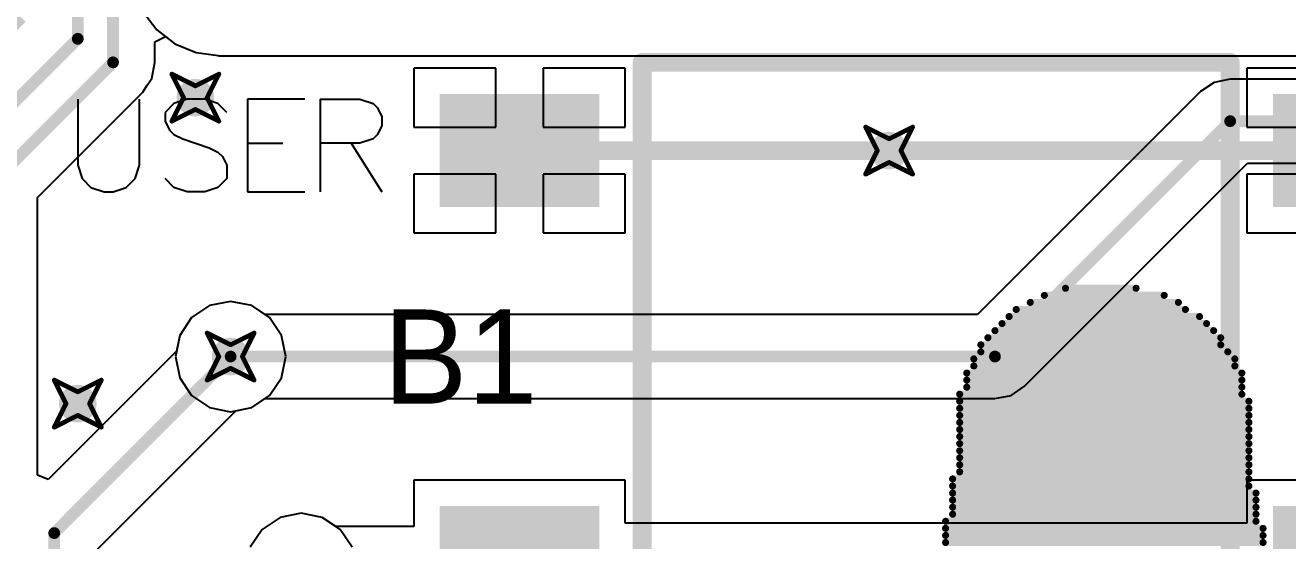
# Model space of a CAD drawing. Header units: millimetres. Extents: x 2.26 to 6.57, y 1.2 to 4.64.
# Drawn here: x 3.146 to 3.683, y 3.225 to 3.444 of the extents above; entities that cross this region are included whole.
import ezdxf

# ---------------------------------------------------------------- set-up
doc = ezdxf.new("R2010")
doc.units = ezdxf.units.MM
doc.header["$MEASUREMENT"] = 0
for name, color, linetype in [('BottomLayer', 5, 'Continuous'), ('BottomOverlay', 54, 'Continuous'), ('DrillDrawing', 1, 'Continuous'), ('MultiLayer', 9, 'Continuous'), ('TopLayer', 1, 'Continuous'), ('TopOverlay', 2, 'Continuous'), ('TopPaste', 8, 'Continuous'), ('TopSolder', 216, 'Continuous'), ('ViaHoleLayer', 16, 'Continuous')]:
    doc.layers.add(name, color=color, linetype=linetype)

# ---------------------------------------------------------------- blocks, each defined once
blk = doc.blocks.new('NUCLEO_______2___B_6')
at = {"layer": 'BottomOverlay', "const_width": 0.003}
for points in [[(0.151, -0.121), (0.016, -0.121)], [(0.151, -0.124), (0.016, -0.124)], [(0.151, -0.127), (0.016, -0.127)], [(0.151, -0.13), (0.019, -0.13)], [(0.148, -0.133), (0.019, -0.133)], [(0.148, -0.136), (0.019, -0.136)], [(0.148, -0.139), (0.019, -0.139)], [(0.148, -0.142), (0.019, -0.142)], [(0.148, -0.145), (0.022, -0.145)], [(0.148, -0.148), (0.022, -0.148)], [(0.145, -0.151), (0.022, -0.151)], [(0.145, -0.154), (0.022, -0.154)], [(0.145, -0.157), (0.022, -0.157)], [(0.145, -0.16), (0.022, -0.16)], [(0.145, -0.163), (0.022, -0.163)], [(0.145, -0.166), (0.022, -0.166)], [(0.145, -0.169), (0.022, -0.169)], [(0.145, -0.172), (0.022, -0.172)], [(0.145, -0.175), (0.022, -0.175)], [(0.145, -0.178), (0.022, -0.178)], [(0.145, -0.181), (0.022, -0.181)], [(0.145, -0.184), (0.025, -0.184)], [(0.142, -0.187), (0.025, -0.187)], [(0.142, -0.19), (0.025, -0.19)], [(0.142, -0.193), (0.025, -0.193)], [(0.139, -0.196), (0.028, -0.196)], [(0.139, -0.199), (0.028, -0.199)], [(0.136, -0.202), (0.031, -0.202)], [(0.136, -0.205), (0.034, -0.205)], [(0.133, -0.208), (0.034, -0.208)], [(0.13, -0.211), (0.037, -0.211)], [(0.127, -0.214), (0.04, -0.214)], [(0.124, -0.217), (0.043, -0.217)], [(0.121, -0.22), (0.049, -0.22)], [(0.115, -0.223), (0.052, -0.223)], [(0.109, -0.226), (0.058, -0.226)], [(0.1, -0.229), (0.07, -0.229)]]:
    blk.add_lwpolyline(points, dxfattribs=at)
at = {"layer": 'BottomOverlay', "const_width": 0.0015}
for points in [[(0.01525, -0.121, 1), (0.01675, -0.121, 1)], [(0.01525, -0.124, 1), (0.01675, -0.124, 1)], [(0.15025, -0.121, 1), (0.15175, -0.121, 1)], [(0.15025, -0.124, 1), (0.15175, -0.124, 1)], [(0.01525, -0.127, 1), (0.01675, -0.127, 1)], [(0.01825, -0.13, 1), (0.01975, -0.13, 1)], [(0.15025, -0.127, 1), (0.15175, -0.127, 1)], [(0.15025, -0.13, 1), (0.15175, -0.13, 1)], [(0.01825, -0.133, 1), (0.01975, -0.133, 1)], [(0.14725, -0.133, 1), (0.14875, -0.133, 1)], [(0.01825, -0.136, 1), (0.01975, -0.136, 1)], [(0.01825, -0.139, 1), (0.01975, -0.139, 1)], [(0.14725, -0.136, 1), (0.14875, -0.136, 1)], [(0.14725, -0.139, 1), (0.14875, -0.139, 1)], [(0.01825, -0.142, 1), (0.01975, -0.142, 1)], [(0.02125, -0.145, 1), (0.02275, -0.145, 1)], [(0.14725, -0.142, 1), (0.14875, -0.142, 1)], [(0.14725, -0.145, 1), (0.14875, -0.145, 1)], [(0.02125, -0.148, 1), (0.02275, -0.148, 1)], [(0.02125, -0.151, 1), (0.02275, -0.151, 1)], [(0.14425, -0.151, 1), (0.14575, -0.151, 1)], [(0.14725, -0.148, 1), (0.14875, -0.148, 1)], [(0.02125, -0.154, 1), (0.02275, -0.154, 1)], [(0.02125, -0.157, 1), (0.02275, -0.157, 1)], [(0.14425, -0.154, 1), (0.14575, -0.154, 1)], [(0.14425, -0.157, 1), (0.14575, -0.157, 1)], [(0.02125, -0.16, 1), (0.02275, -0.16, 1)], [(0.14425, -0.16, 1), (0.14575, -0.16, 1)], [(0.02125, -0.163, 1), (0.02275, -0.163, 1)], [(0.02125, -0.166, 1), (0.02275, -0.166, 1)], [(0.14425, -0.163, 1), (0.14575, -0.163, 1)], [(0.14425, -0.166, 1), (0.14575, -0.166, 1)], [(0.02125, -0.169, 1), (0.02275, -0.169, 1)], [(0.02125, -0.172, 1), (0.02275, -0.172, 1)], [(0.14425, -0.169, 1), (0.14575, -0.169, 1)], [(0.14425, -0.172, 1), (0.14575, -0.172, 1)], [(0.02125, -0.175, 1), (0.02275, -0.175, 1)], [(0.02125, -0.178, 1), (0.02275, -0.178, 1)], [(0.14425, -0.175, 1), (0.14575, -0.175, 1)], [(0.14425, -0.178, 1), (0.14575, -0.178, 1)], [(0.02125, -0.181, 1), (0.02275, -0.181, 1)], [(0.02425, -0.184, 1), (0.02575, -0.184, 1)], [(0.14425, -0.181, 1), (0.14575, -0.181, 1)], [(0.14425, -0.184, 1), (0.14575, -0.184, 1)], [(0.02425, -0.187, 1), (0.02575, -0.187, 1)], [(0.14125, -0.187, 1), (0.14275, -0.187, 1)], [(0.02425, -0.19, 1), (0.02575, -0.19, 1)], [(0.02425, -0.193, 1), (0.02575, -0.193, 1)], [(0.14125, -0.19, 1), (0.14275, -0.19, 1)], [(0.14125, -0.193, 1), (0.14275, -0.193, 1)], [(0.02725, -0.196, 1), (0.02875, -0.196, 1)], [(0.02725, -0.199, 1), (0.02875, -0.199, 1)], [(0.13825, -0.196, 1), (0.13975, -0.196, 1)], [(0.13825, -0.199, 1), (0.13975, -0.199, 1)], [(0.03025, -0.202, 1), (0.03175, -0.202, 1)], [(0.03325, -0.205, 1), (0.03475, -0.205, 1)], [(0.13525, -0.202, 1), (0.13675, -0.202, 1)], [(0.13525, -0.205, 1), (0.13675, -0.205, 1)], [(0.03325, -0.208, 1), (0.03475, -0.208, 1)], [(0.13225, -0.208, 1), (0.13375, -0.208, 1)], [(0.03625, -0.211, 1), (0.03775, -0.211, 1)], [(0.03925, -0.214, 1), (0.04075, -0.214, 1)], [(0.12625, -0.214, 1), (0.12775, -0.214, 1)], [(0.12925, -0.211, 1), (0.13075, -0.211, 1)], [(0.04225, -0.217, 1), (0.04375, -0.217, 1)], [(0.04825, -0.22, 1), (0.04975, -0.22, 1)], [(0.12025, -0.22, 1), (0.12175, -0.22, 1)], [(0.12325, -0.217, 1), (0.12475, -0.217, 1)], [(0.05125, -0.223, 1), (0.05275, -0.223, 1)], [(0.05725, -0.226, 1), (0.05875, -0.226, 1)], [(0.10825, -0.226, 1), (0.10975, -0.226, 1)], [(0.11425, -0.223, 1), (0.11575, -0.223, 1)], [(0.06925, -0.229, 1), (0.07075, -0.229, 1)], [(0.09925, -0.229, 1), (0.10075, -0.229, 1)]]:
    blk.add_lwpolyline(points, format="xyb", close=True, dxfattribs=at)
blk = doc.blocks.new('PB10_117')
at = {"layer": 'TopLayer'}
for points in [[(-0.14717, 0.0675), (-0.14717, 0.1075), (-0.20717, 0.0675), (-0.20717, 0.1075)], [(0.20717, 0.0675), (0.20717, 0.1075), (0.14717, 0.0675), (0.14717, 0.1075)], [(-0.14717, -0.1075), (-0.14717, -0.0675), (-0.20717, -0.1075), (-0.20717, -0.0675)], [(0.20717, -0.1075), (0.20717, -0.0675), (0.14717, -0.1075), (0.14717, -0.0675)]]:
    blk.add_solid(points, dxfattribs=at)
at = {"layer": 'TopOverlay', "const_width": 0.008}
for points in [[(0.125, 0.125), (-0.125, 0.125)], [(-0.125, 0.125), (-0.125, -0.125)], [(0.125, 0.125), (0.125, -0.125)], [(0.125, -0.125), (-0.125, -0.125)]]:
    blk.add_lwpolyline(points, dxfattribs=at)
at = {"layer": 'TopOverlay', "const_width": 0.004}
for points in [[(-0.127, 0.125, 1), (-0.123, 0.125, 1)], [(-0.127, 0.125, 1), (-0.123, 0.125, 1)], [(0.123, 0.125, 1), (0.127, 0.125, 1)], [(0.123, 0.125, 1), (0.127, 0.125, 1)], [(-0.127, -0.125, 1), (-0.123, -0.125, 1)], [(-0.127, -0.125, 1), (-0.123, -0.125, 1)], [(0.123, -0.125, 1), (0.127, -0.125, 1)], [(0.123, -0.125, 1), (0.127, -0.125, 1)]]:
    blk.add_lwpolyline(points, format="xyb", close=True, dxfattribs=at)
at = {"layer": 'TopPaste'}
for points in [[(-0.14717, 0.0675), (-0.14717, 0.1075), (-0.20717, 0.0675), (-0.20717, 0.1075)], [(0.20717, 0.0675), (0.20717, 0.1075), (0.14717, 0.0675), (0.14717, 0.1075)], [(-0.14717, -0.1075), (-0.14717, -0.0675), (-0.20717, -0.1075), (-0.20717, -0.0675)], [(0.20717, -0.1075), (0.20717, -0.0675), (0.14717, -0.1075), (0.14717, -0.0675)]]:
    blk.add_solid(points, dxfattribs=at)
at = {"layer": 'TopSolder'}
for points in [[(-0.14317, 0.0635), (-0.14317, 0.1115), (-0.21117, 0.0635), (-0.21117, 0.1115)], [(0.21117, 0.0635), (0.21117, 0.1115), (0.14317, 0.0635), (0.14317, 0.1115)], [(-0.14317, -0.1115), (-0.14317, -0.0635), (-0.21117, -0.1115), (-0.21117, -0.0635)], [(0.21117, -0.1115), (0.21117, -0.0635), (0.14317, -0.1115), (0.14317, -0.0635)]]:
    blk.add_solid(points, dxfattribs=at)

msp = doc.modelspace()

# ---------------------------------------------------------------- linework, layer by layer
at = {"layer": 'BottomLayer'}
for p, q in [((3.19587, 3.44975), (3.20183, 3.44198)), ((3.20183, 3.44198), (3.20959, 3.43602)), ((3.20959, 3.43602), (3.21864, 3.43228)), ((3.21864, 3.43228), (3.22802, 3.43104)), ((3.22802, 3.43104), (3.22835, 3.43098)), ((3.22835, 3.43098), (3.91815, 3.43098)), ((3.65144, 3.41963), (3.64565, 3.41577)), ((3.65827, 3.42099), (3.65144, 3.41963)), ((3.90696, 3.42099), (3.65827, 3.42099)), ((3.65827, 3.42099), (3.65827, 3.42099)), ((3.64565, 3.41577), (3.55088, 3.32099)), ((3.64565, 3.41577), (3.64565, 3.41577)), ((3.57088, 3.29053), (3.66566, 3.38531)), ((3.66566, 3.38531), (3.90696, 3.38531)), ((3.22429, 3.32482), (3.21669, 3.31973)), ((3.23327, 3.3266), (3.22429, 3.32482)), ((3.24224, 3.32482), (3.23327, 3.3266)), ((3.24796, 3.32099), (3.24224, 3.32482)), ((3.21669, 3.31973), (3.2116, 3.31212)), ((3.55088, 3.32099), (3.24796, 3.32099)), ((3.2116, 3.31212), (3.20982, 3.30315)), ((3.20982, 3.30315), (3.2116, 3.29418)), ((3.2116, 3.29418), (3.21669, 3.28657)), ((3.21669, 3.28657), (3.22429, 3.28148)), ((3.55827, 3.28531), (3.5651, 3.28667)), ((3.5651, 3.28667), (3.57088, 3.29053)), ((3.22429, 3.28148), (3.23327, 3.2797)), ((3.23327, 3.2797), (3.24224, 3.28148)), ((3.24224, 3.28148), (3.24796, 3.28531)), ((3.24796, 3.28531), (3.55827, 3.28531)), ((3.25429, 3.23482), (3.24669, 3.22973)), ((3.26327, 3.2366), (3.25429, 3.23482)), ((3.27224, 3.23482), (3.26327, 3.2366)), ((3.27985, 3.22973), (3.27224, 3.23482)), ((3.24669, 3.22973), (3.2416, 3.22212)), ((3.28493, 3.22212), (3.27985, 3.22973))]:
    msp.add_line(p, q, dxfattribs=at)
for points, const_width in [([(3.21427, 3.41315, 1), (3.22227, 3.41315, 1)], 0.008), ([(3.65702, 3.40315, 1), (3.65952, 3.40315, 1)], 0.0025), ([(3.65702, 3.40315, 1), (3.65952, 3.40315, 1)], 0.0025), ([(3.50927, 3.39065, 1), (3.51727, 3.39065, 1)], 0.008), ([(3.22927, 3.30315, 1), (3.23727, 3.30315, 1)], 0.008), ([(3.23202, 3.30315, 1), (3.23452, 3.30315, 1)], 0.0025), ([(3.55702, 3.30315, 1), (3.55952, 3.30315, 1)], 0.0025), ([(3.55702, 3.30315, 1), (3.55952, 3.30315, 1)], 0.0025), ([(3.16427, 3.28315, 1), (3.17227, 3.28315, 1)], 0.008)]:
    msp.add_lwpolyline(points, format="xyb", close=True, dxfattribs=dict(at, const_width=const_width))
at = {"layer": 'BottomLayer', "const_width": 0.005}
for points in [[(3.55827, 3.30315), (3.65827, 3.40315)], [(3.65827, 3.40315), (3.92165, 3.40315)], [(3.23327, 3.30315), (3.55827, 3.30315)]]:
    msp.add_lwpolyline(points, dxfattribs=at)
at = {"layer": 'DrillDrawing', "const_width": 0.002}
for points in [[(3.20827, 3.42315), (3.21827, 3.41815)], [(3.20827, 3.42315), (3.21327, 3.41315)], [(3.21827, 3.41815), (3.22827, 3.42315)], [(3.22327, 3.41315), (3.22827, 3.42315)], [(3.20827, 3.40315), (3.21327, 3.41315)], [(3.20827, 3.40315), (3.21827, 3.40815)], [(3.21827, 3.40815), (3.22827, 3.40315)], [(3.22327, 3.41315), (3.22827, 3.40315)], [(3.50327, 3.40065), (3.51327, 3.39565)], [(3.50327, 3.40065), (3.50827, 3.39065)], [(3.51327, 3.39565), (3.52327, 3.40065)], [(3.51827, 3.39065), (3.52327, 3.40065)], [(3.50327, 3.38065), (3.50827, 3.39065)], [(3.51827, 3.39065), (3.52327, 3.38065)], [(3.50327, 3.38065), (3.51327, 3.38565)], [(3.51327, 3.38565), (3.52327, 3.38065)], [(3.22327, 3.31315), (3.23327, 3.30815)], [(3.22327, 3.31315), (3.22827, 3.30315)], [(3.23327, 3.30815), (3.24327, 3.31315)], [(3.23827, 3.30315), (3.24327, 3.31315)], [(3.22327, 3.29315), (3.22827, 3.30315)], [(3.23827, 3.30315), (3.24327, 3.29315)], [(3.22327, 3.29315), (3.23327, 3.29815)], [(3.23327, 3.29815), (3.24327, 3.29315)], [(3.15827, 3.29315), (3.16827, 3.28815)], [(3.15827, 3.29315), (3.16327, 3.28315)], [(3.16827, 3.28815), (3.17827, 3.29315)], [(3.17327, 3.28315), (3.17827, 3.29315)], [(3.15827, 3.27315), (3.16327, 3.28315)], [(3.17327, 3.28315), (3.17827, 3.27315)], [(3.15827, 3.27315), (3.16827, 3.27815)], [(3.16827, 3.27815), (3.17827, 3.27315)]]:
    msp.add_lwpolyline(points, dxfattribs=at)
at = {"layer": 'DrillDrawing', "const_width": 0.001}
for points in [[(3.20777, 3.42315, 1), (3.20877, 3.42315, 1)], [(3.20777, 3.42315, 1), (3.20877, 3.42315, 1)], [(3.22777, 3.42315, 1), (3.22877, 3.42315, 1)], [(3.22777, 3.42315, 1), (3.22877, 3.42315, 1)], [(3.21777, 3.41815, 1), (3.21877, 3.41815, 1)], [(3.21777, 3.41815, 1), (3.21877, 3.41815, 1)], [(3.21277, 3.41315, 1), (3.21377, 3.41315, 1)], [(3.21277, 3.41315, 1), (3.21377, 3.41315, 1)], [(3.21777, 3.40815, 1), (3.21877, 3.40815, 1)], [(3.21777, 3.40815, 1), (3.21877, 3.40815, 1)], [(3.22277, 3.41315, 1), (3.22377, 3.41315, 1)], [(3.22277, 3.41315, 1), (3.22377, 3.41315, 1)], [(3.20777, 3.40315, 1), (3.20877, 3.40315, 1)], [(3.20777, 3.40315, 1), (3.20877, 3.40315, 1)], [(3.22777, 3.40315, 1), (3.22877, 3.40315, 1)], [(3.22777, 3.40315, 1), (3.22877, 3.40315, 1)], [(3.50277, 3.40065, 1), (3.50377, 3.40065, 1)], [(3.50277, 3.40065, 1), (3.50377, 3.40065, 1)], [(3.52277, 3.40065, 1), (3.52377, 3.40065, 1)], [(3.52277, 3.40065, 1), (3.52377, 3.40065, 1)], [(3.51277, 3.39565, 1), (3.51377, 3.39565, 1)], [(3.51277, 3.39565, 1), (3.51377, 3.39565, 1)], [(3.50777, 3.39065, 1), (3.50877, 3.39065, 1)], [(3.50777, 3.39065, 1), (3.50877, 3.39065, 1)], [(3.51777, 3.39065, 1), (3.51877, 3.39065, 1)], [(3.51777, 3.39065, 1), (3.51877, 3.39065, 1)], [(3.51277, 3.38565, 1), (3.51377, 3.38565, 1)], [(3.51277, 3.38565, 1), (3.51377, 3.38565, 1)], [(3.50277, 3.38065, 1), (3.50377, 3.38065, 1)], [(3.50277, 3.38065, 1), (3.50377, 3.38065, 1)], [(3.52277, 3.38065, 1), (3.52377, 3.38065, 1)], [(3.52277, 3.38065, 1), (3.52377, 3.38065, 1)], [(3.22277, 3.31315, 1), (3.22377, 3.31315, 1)], [(3.22277, 3.31315, 1), (3.22377, 3.31315, 1)], [(3.24277, 3.31315, 1), (3.24377, 3.31315, 1)], [(3.24277, 3.31315, 1), (3.24377, 3.31315, 1)], [(3.23277, 3.30815, 1), (3.23377, 3.30815, 1)], [(3.23277, 3.30815, 1), (3.23377, 3.30815, 1)], [(3.22777, 3.30315, 1), (3.22877, 3.30315, 1)], [(3.22777, 3.30315, 1), (3.22877, 3.30315, 1)], [(3.23777, 3.30315, 1), (3.23877, 3.30315, 1)], [(3.23777, 3.30315, 1), (3.23877, 3.30315, 1)], [(3.23277, 3.29815, 1), (3.23377, 3.29815, 1)], [(3.23277, 3.29815, 1), (3.23377, 3.29815, 1)], [(3.15777, 3.29315, 1), (3.15877, 3.29315, 1)], [(3.15777, 3.29315, 1), (3.15877, 3.29315, 1)], [(3.17777, 3.29315, 1), (3.17877, 3.29315, 1)], [(3.17777, 3.29315, 1), (3.17877, 3.29315, 1)], [(3.22277, 3.29315, 1), (3.22377, 3.29315, 1)], [(3.22277, 3.29315, 1), (3.22377, 3.29315, 1)], [(3.24277, 3.29315, 1), (3.24377, 3.29315, 1)], [(3.24277, 3.29315, 1), (3.24377, 3.29315, 1)], [(3.16777, 3.28815, 1), (3.16877, 3.28815, 1)], [(3.16777, 3.28815, 1), (3.16877, 3.28815, 1)], [(3.16277, 3.28315, 1), (3.16377, 3.28315, 1)], [(3.16277, 3.28315, 1), (3.16377, 3.28315, 1)], [(3.17277, 3.28315, 1), (3.17377, 3.28315, 1)], [(3.17277, 3.28315, 1), (3.17377, 3.28315, 1)], [(3.16777, 3.27815, 1), (3.16877, 3.27815, 1)], [(3.16777, 3.27815, 1), (3.16877, 3.27815, 1)], [(3.15777, 3.27315, 1), (3.15877, 3.27315, 1)], [(3.15777, 3.27315, 1), (3.15877, 3.27315, 1)], [(3.17777, 3.27315, 1), (3.17877, 3.27315, 1)], [(3.17777, 3.27315, 1), (3.17877, 3.27315, 1)]]:
    msp.add_lwpolyline(points, format="xyb", close=True, dxfattribs=at)
at = {"layer": 'MultiLayer', "const_width": 0.008}
for points in [[(3.21427, 3.41315, 1), (3.22227, 3.41315, 1)], [(3.50927, 3.39065, 1), (3.51727, 3.39065, 1)], [(3.22927, 3.30315, 1), (3.23727, 3.30315, 1)], [(3.16427, 3.28315, 1), (3.17227, 3.28315, 1)]]:
    msp.add_lwpolyline(points, format="xyb", close=True, dxfattribs=at)
at = {"layer": 'TopLayer'}
for p, q in [((3.20111, 3.43688), (3.20559, 3.43909)), ((3.20111, 3.42815), (3.20111, 3.43688)), ((3.20559, 3.43909), (3.20959, 3.43602)), ((3.20959, 3.43602), (3.21864, 3.43228)), ((3.21864, 3.43228), (3.22802, 3.43104)), ((3.22802, 3.43104), (3.22835, 3.43098)), ((3.22835, 3.43098), (3.80077, 3.43098)), ((3.19975, 3.42132), (3.20111, 3.42815)), ((3.20111, 3.42815), (3.20111, 3.42815)), ((3.3461, 3.42565), (3.3111, 3.42565)), ((3.3111, 3.42565), (3.3111, 3.40065)), ((3.3461, 3.40065), (3.3461, 3.42565)), ((3.4011, 3.42565), (3.3661, 3.42565)), ((3.3661, 3.42565), (3.3661, 3.40065)), ((3.4011, 3.40065), (3.4011, 3.42565)), ((3.70043, 3.42565), (3.66543, 3.42565)), ((3.66543, 3.42565), (3.66543, 3.40065)), ((3.19782, 3.41843), (3.19975, 3.42132)), ((3.15111, 3.37076), (3.19588, 3.41553)), ((3.19588, 3.41553), (3.19782, 3.41843)), ((3.19588, 3.41553), (3.19588, 3.41553)), ((3.3111, 3.40065), (3.3461, 3.40065)), ((3.3661, 3.40065), (3.4011, 3.40065)), ((3.66543, 3.40065), (3.70043, 3.40065)), ((3.3461, 3.38065), (3.3111, 3.38065)), ((3.3111, 3.38065), (3.3111, 3.35565)), ((3.3461, 3.35565), (3.3461, 3.38065)), ((3.4011, 3.38065), (3.3661, 3.38065)), ((3.3661, 3.38065), (3.3661, 3.35565)), ((3.4011, 3.35565), (3.4011, 3.38065)), ((3.70043, 3.38065), (3.66543, 3.38065)), ((3.66543, 3.38065), (3.66543, 3.35565)), ((3.15111, 3.25276), (3.15111, 3.37076)), ((3.3111, 3.35565), (3.3461, 3.35565)), ((3.3661, 3.35565), (3.4011, 3.35565)), ((3.66543, 3.35565), (3.70043, 3.35565)), ((3.22429, 3.32482), (3.21669, 3.31973)), ((3.23327, 3.3266), (3.22429, 3.32482)), ((3.24224, 3.32482), (3.23327, 3.3266)), ((3.24985, 3.31973), (3.24224, 3.32482)), ((3.21669, 3.31973), (3.2116, 3.31212)), ((3.25493, 3.31212), (3.24985, 3.31973)), ((3.2116, 3.31212), (3.21026, 3.30538)), ((3.25672, 3.30315), (3.25493, 3.31212)), ((3.21026, 3.30538), (3.15573, 3.25085)), ((3.25493, 3.29418), (3.25672, 3.30315)), ((3.24985, 3.28657), (3.25493, 3.29418)), ((3.24224, 3.28148), (3.24985, 3.28657)), ((3.17611, 3.22076), (3.23549, 3.28014)), ((3.23549, 3.28014), (3.24224, 3.28148)), ((3.15573, 3.25085), (3.15111, 3.25276)), ((3.4011, 3.25065), (3.3111, 3.25065)), ((3.3111, 3.25065), (3.3111, 3.23099)), ((3.4011, 3.23241), (3.4011, 3.25065)), ((3.75543, 3.25065), (3.66543, 3.25065)), ((3.66543, 3.25065), (3.66543, 3.23241)), ((3.25429, 3.23482), (3.24669, 3.22973)), ((3.26327, 3.2366), (3.25429, 3.23482)), ((3.27224, 3.23482), (3.26327, 3.2366)), ((3.27796, 3.23099), (3.27224, 3.23482)), ((3.66543, 3.23241), (3.4011, 3.23241)), ((3.24669, 3.22973), (3.2416, 3.22212)), ((3.3111, 3.23099), (3.27796, 3.23099))]:
    msp.add_line(p, q, dxfattribs=at)
for points, const_width in [([(3.16827, 3.43815), (3.16827, 3.52815)], 0.005), ([(3.18327, 3.42815), (3.18327, 3.50815)], 0.005), ([(3.08327, 3.38815), (3.14327, 3.44815)], 0.008), ([(3.10827, 3.37815), (3.16827, 3.43815)], 0.005), ([(3.13327, 3.37815), (3.18327, 3.42815)], 0.005), ([(3.3561, 3.39065), (3.51327, 3.39065)], 0.008), ([(3.51327, 3.39065), (3.71043, 3.39065)], 0.008), ([(3.15827, 3.22815), (3.23327, 3.30315)], 0.005), ([(3.15827, 2.70315), (3.15827, 3.22815)], 0.005)]:
    msp.add_lwpolyline(points, dxfattribs=dict(at, const_width=const_width))
for points, const_width in [([(3.16702, 3.43815, 1), (3.16952, 3.43815, 1)], 0.0025), ([(3.16702, 3.43815, 1), (3.16952, 3.43815, 1)], 0.0025), ([(3.18202, 3.42815, 1), (3.18452, 3.42815, 1)], 0.0025), ([(3.18202, 3.42815, 1), (3.18452, 3.42815, 1)], 0.0025), ([(3.21427, 3.41315, 1), (3.22227, 3.41315, 1)], 0.008), ([(3.50927, 3.39065, 1), (3.51727, 3.39065, 1)], 0.008), ([(3.3541, 3.39065, 1), (3.3581, 3.39065, 1)], 0.004), ([(3.51127, 3.39065, 1), (3.51527, 3.39065, 1)], 0.004), ([(3.51127, 3.39065, 1), (3.51527, 3.39065, 1)], 0.004), ([(3.22927, 3.30315, 1), (3.23727, 3.30315, 1)], 0.008), ([(3.23202, 3.30315, 1), (3.23452, 3.30315, 1)], 0.0025), ([(3.16427, 3.28315, 1), (3.17227, 3.28315, 1)], 0.008), ([(3.15702, 3.22815, 1), (3.15952, 3.22815, 1)], 0.0025), ([(3.15702, 3.22815, 1), (3.15952, 3.22815, 1)], 0.0025)]:
    msp.add_lwpolyline(points, format="xyb", close=True, dxfattribs=dict(at, const_width=const_width))
at = {"layer": 'TopOverlay'}
for p, q in [((3.16827, 3.41251), (3.16827, 3.3844)), ((3.19451, 3.3844), (3.19451, 3.41251)), ((3.20913, 3.41064), (3.20538, 3.40689)), ((3.21475, 3.41251), (3.20913, 3.41064)), ((3.22225, 3.41251), (3.21475, 3.41251)), ((3.22787, 3.41064), (3.22225, 3.41251)), ((3.23162, 3.40689), (3.22787, 3.41064)), ((3.2648, 3.41251), (3.24043, 3.41251)), ((3.24043, 3.41251), (3.24043, 3.37315)), ((3.27136, 3.41251), (3.27136, 3.37315)), ((3.27136, 3.41251), (3.28823, 3.41251)), ((3.28823, 3.41251), (3.29385, 3.41064)), ((3.29385, 3.41064), (3.29572, 3.40876)), ((3.20538, 3.40689), (3.20538, 3.40314)), ((3.29572, 3.40876), (3.2976, 3.40501)), ((3.2976, 3.40501), (3.2976, 3.40127)), ((3.20538, 3.40314), (3.20725, 3.39939)), ((3.20725, 3.39939), (3.20913, 3.39752)), ((3.2976, 3.40127), (3.29572, 3.39752)), ((3.20913, 3.39752), (3.21288, 3.39564)), ((3.21288, 3.39564), (3.22412, 3.39189)), ((3.24043, 3.39377), (3.25543, 3.39377)), ((3.28823, 3.39377), (3.27136, 3.39377)), ((3.28448, 3.39377), (3.2976, 3.37315)), ((3.29385, 3.39564), (3.28823, 3.39377)), ((3.29572, 3.39752), (3.29385, 3.39564)), ((3.22412, 3.39189), (3.22787, 3.39002)), ((3.22787, 3.39002), (3.22975, 3.38814)), ((3.22975, 3.38814), (3.23162, 3.3844)), ((3.16827, 3.3844), (3.17014, 3.37877)), ((3.19263, 3.37877), (3.19451, 3.3844)), ((3.23162, 3.3844), (3.23162, 3.37877)), ((3.17014, 3.37877), (3.17389, 3.37502)), ((3.18889, 3.37502), (3.19263, 3.37877)), ((3.20913, 3.37502), (3.20538, 3.37877)), ((3.23162, 3.37877), (3.22787, 3.37502)), ((3.17389, 3.37502), (3.17951, 3.37315)), ((3.17951, 3.37315), (3.18326, 3.37315)), ((3.18326, 3.37315), (3.18889, 3.37502)), ((3.21475, 3.37315), (3.20913, 3.37502)), ((3.22225, 3.37315), (3.21475, 3.37315)), ((3.22787, 3.37502), (3.22225, 3.37315)), ((3.24043, 3.37315), (3.2648, 3.37315))]:
    msp.add_line(p, q, dxfattribs=at)
at = {"layer": 'ViaHoleLayer', "const_width": 0.004}
for points in [[(3.21627, 3.41315, 1), (3.22027, 3.41315, 1)], [(3.51127, 3.39065, 1), (3.51527, 3.39065, 1)], [(3.23127, 3.30315, 1), (3.23527, 3.30315, 1)], [(3.16627, 3.28315, 1), (3.17027, 3.28315, 1)]]:
    msp.add_lwpolyline(points, format="xyb", close=True, dxfattribs=at)

# ---------------------------------------------------------------- block references
at = {"rotation": 180}
for name, p in [('PB10_117', (3.53327, 3.30315)), ('NUCLEO_______2___B_6', (3.68827, 3.10315))]:
    msp.add_blockref(name, p, dxfattribs=at)

# ---------------------------------------------------------------- texts
at = {"layer": 'TopOverlay'}
msp.add_text('B1', height=0.04, dxfattribs=at).set_placement((3.29827, 3.28315))

doc.saveas('drawing.dxf')
